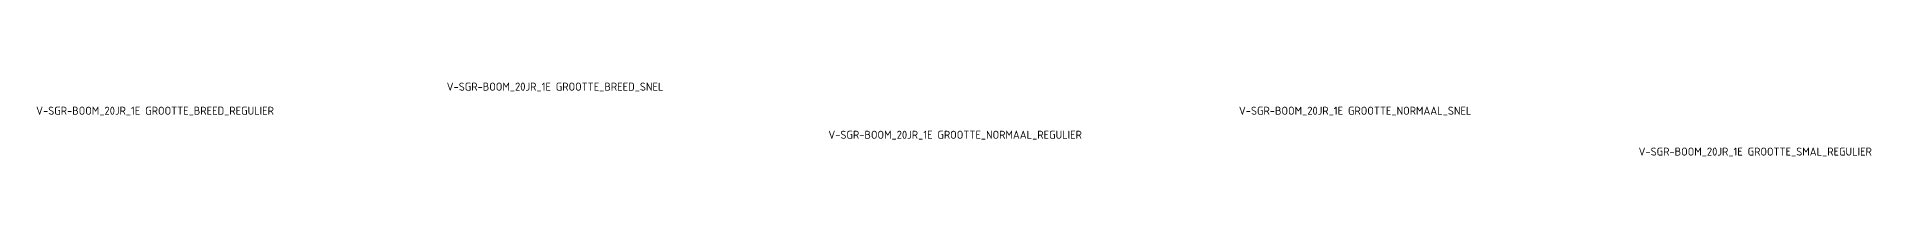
# Model space of a CAD drawing. Header units: metres. Extents: x -13 to 4465, y -15 to 526.
# Drawn here: x 585.2 to 814.5, y 261.9 to 271.1 of the extents above; entities that cross this region are included whole.
import ezdxf

# ---------------------------------------------------------------- set-up
doc = ezdxf.new("R2010")
doc.units = ezdxf.units.M
doc.styles.add('NLCS-ISO', font='NLCS-ISO.ttf')

msp = doc.modelspace()

# ---------------------------------------------------------------- texts
at = {"char_height": 1, "attachment_point": 5, "style": 'NLCS-ISO'}
for s, insert in [('V-SGR-BOOM_20JR_1E GROOTTE_BREED_SNEL', (650, 270.5)), ('V-SGR-BOOM_20JR_1E GROOTTE_BREED_REGULIER', (600, 267.5)), ('V-SGR-BOOM_20JR_1E GROOTTE_NORMAAL_SNEL', (750, 267.5)), ('V-SGR-BOOM_20JR_1E GROOTTE_NORMAAL_REGULIER', (700, 264.5)), ('V-SGR-BOOM_20JR_1E GROOTTE_SMAL_REGULIER', (800, 262.4))]:
    msp.add_mtext(s, dxfattribs=dict(at, insert=insert))

doc.saveas('drawing.dxf')
